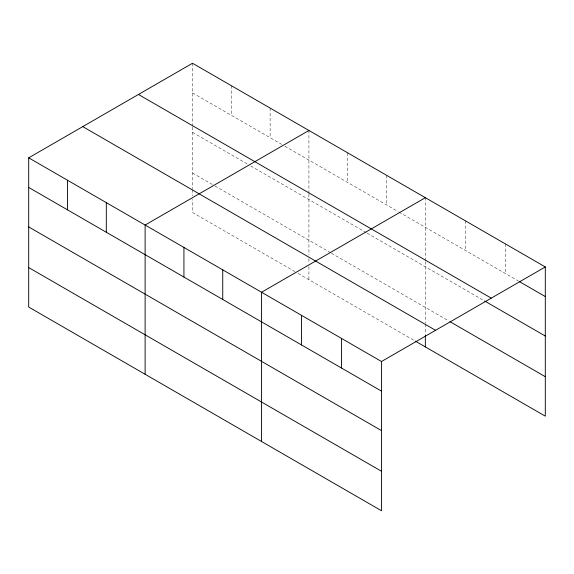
<?xml version="1.0" encoding="UTF-8"?>
<svg xmlns="http://www.w3.org/2000/svg" width="574" height="574" viewBox="0 0 574 574"><rect width="100%" height="100%" fill="white"/><g stroke="black" fill="none" stroke-linecap="round" stroke-linejoin="round"><path stroke-width="0.43" stroke-dasharray="2.87 2.15" d="M308.927 194.299L308.927 255.143M308.927 193.424L308.927 130.477M425.348 261.522L425.348 323.234M425.348 260.639L425.348 197.693M192.505 92.88L281.762 144.411M284.862 146.205L398.184 211.627M398.959 212.071L518.387 281.023M192.505 132.35L247.609 164.164M250.716 165.958L366.363 232.721M367.138 233.173L483.789 300.518M192.505 173.018L214.231 185.56M215.013 186.012L330.66 252.775M331.435 253.227L448.416 320.766M294.957 271.638L192.505 212.488L192.505 199.329M298.057 273.432L414.485 340.647M505.314 243.857L505.314 273.482M465.335 220.775L465.335 250.393M425.348 324.116L425.348 334.642M386.539 175.285L386.539 204.904M347.736 152.878L347.736 182.496M308.927 258.652L308.927 263.036M308.927 266.544L308.927 279.703M270.117 108.07L270.117 137.688M231.308 85.662L231.308 115.281M192.505 63.255L192.505 126.208M192.505 127.084L192.505 188.803M192.505 189.678L192.505 195.82"/><path stroke-width="0.86" d="M28.7 157.828L381.495 361.512L381.495 510.745L28.7 307.054L28.7 157.828L192.505 63.255L545.3 266.946L545.3 416.172L415.26 341.092M308.927 130.477L145.122 225.044L145.122 374.27M425.348 197.693L261.543 292.259L261.543 441.492M381.495 361.512L545.3 266.946M519.154 281.468L545.3 296.564M138.449 94.466L491.244 298.15M484.556 300.963L545.3 336.034M449.951 321.655L545.3 376.702M82.756 126.617L435.551 330.308M28.7 187.447L381.495 391.131M28.7 226.917L381.495 430.608M28.7 267.584L381.495 471.268M425.348 335.517L425.348 346.918M341.516 338.43L341.516 368.049M301.529 315.348L301.529 344.967M222.741 269.859L222.741 299.477M183.931 247.451L183.931 277.07M106.312 202.636L106.312 232.262M67.51 180.236L67.51 209.854"/></g></svg>
